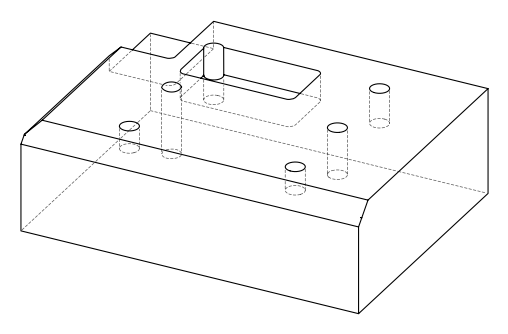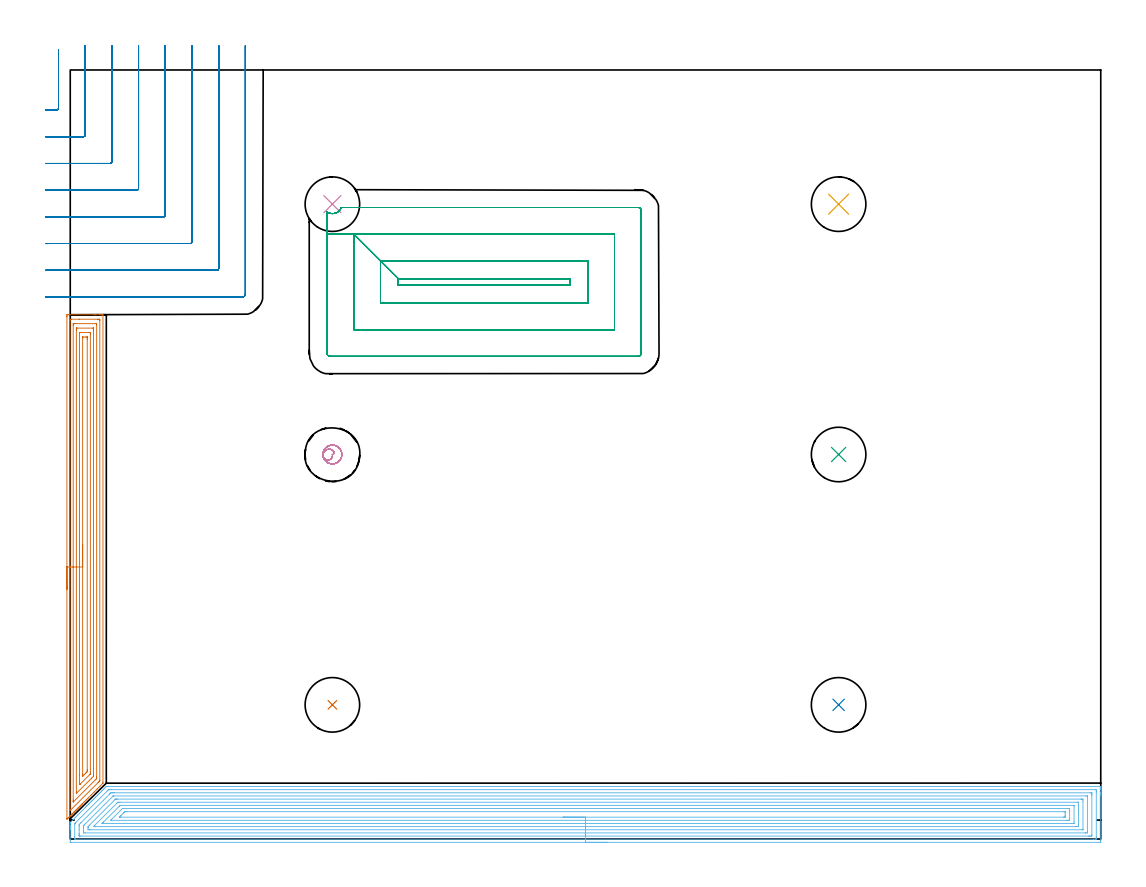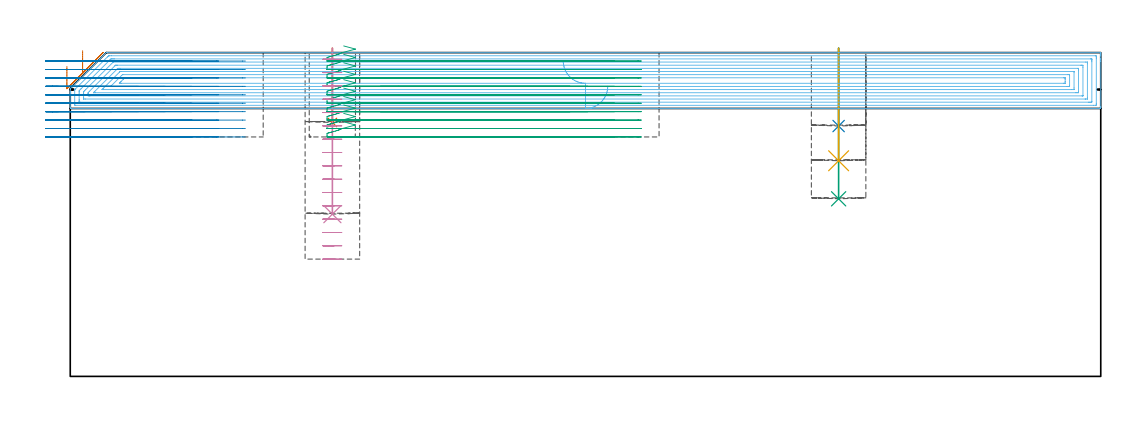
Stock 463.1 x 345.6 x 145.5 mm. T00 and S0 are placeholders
(PLAN: 10 operations, 2 tool changes, 93.9 min)
(1 INDEXABLE_INSERT_DRILL_BLIND_HOLE_FROM_SOLID | STEP1POCKET | NXT0302_020 | 0.14 min | 14647 mm3)
(2 INDEXABLE_INSERT_DRILL_BLIND_HOLE_FROM_SOLID_1 | STEP1POCKET_1 | NXT0302_020 | 0.14 min | 15400 mm3)
(3 INDEXABLE_INSERT_DRILL_BLIND_HOLE_FROM_SOLID_2 | STEP1POCKET_3 | NXT0302_020 | 0.27 min | 30795 mm3)
(4 INDEXABLE_INSERT_DRILL_BLIND_HOLE_FROM_SOLID_3 | STEP1POCKET_4 | NXT0302_020 | 0.3 min | 34043 mm3)
(5 INDEXABLE_INSERT_DRILL_BLIND_HOLE_FROM_SOLID_4 | STEP1POCKET_5 | NXT0302_020 | 0.2 min | 22745 mm3)
(6 AREA_MILL | FG_CHAMFER_SURFACE | UGT0205_001 | 33.41 min | 145872 mm3)
(7 AREA_MILL_1 | FG_CHAMFER_SURFACE_1 | UGT0205_001 | 10.81 min | 29316 mm3)
(8 MILL_CORNER_NOTCH_RECTANGULAR | CORNER_NOTCH_RECTANGULAR | NXT0201_012 | Follow Part, ap 4, ae 75% | 21.05 min | 359793 mm3)
(9 MILL_RECTANGULAR_POCKET | POCKET_RECTANGULAR_STRAIGHT | NXT0201_012 | Follow Part, ap 4, ae 75% | 24.88 min | 477794 mm3)
(10 MILL_BLIND_HOLE_FROM_SOLID_MATERIAL | STEP1POCKET_2 | NXT0201_012 | Spiral | 2.73 min | 43687 mm3)
(TOOL NXT0302_020 | Index. Insert Drill 24.5mm [880-D2450L25-03] | D24.5 PA176 FL74 Z2)
(TOOL UGT0205_001 | Chamfer Mill 20 x 3 x 45 deg. | D20 FL50 Z2)
(TOOL NXT0201_012 | ENDMILL 16mm [2P460-1600-NA 1630] | D16 FL38 Z6)
(OP 1 INDEXABLE_INSERT_DRILL_BLIND_HOLE_FROM_SOLID)
G17 G21 G94 G90
T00 M6
G54
G17 G0 G90 X117.8 Y60.3 S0 M3
G43 Z155.5 H1
G94 G81 G98 Z114.1 F250. R147.5
G80
M5
M2
(OP 2 INDEXABLE_INSERT_DRILL_BLIND_HOLE_FROM_SOLID_1)
G17 G21 G94 G90
T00 M6
G54
G17 G0 G90 X345.3 Y60.3 S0 M3
G43 Z155.5 H1
G94 G81 G98 Z112.5 F250. R147.5
G80
M5
M2
(OP 3 INDEXABLE_INSERT_DRILL_BLIND_HOLE_FROM_SOLID_2)
G17 G21 G94 G90
T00 M6
G54
G17 G0 G90 X345.3 Y172.8 S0 M3
G43 Z155.5 H1
G94 G81 G98 Z79.8 F250. R147.5
G80
M5
M2
(OP 4 INDEXABLE_INSERT_DRILL_BLIND_HOLE_FROM_SOLID_3)
G17 G21 G94 G90
T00 M6
G54
G17 G0 G90 X117.8 Y285.3 S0 M3
G43 Z155.5 H1
G94 G81 G98 Z72.9 F250. R147.5
G80
M5
M2
(OP 5 INDEXABLE_INSERT_DRILL_BLIND_HOLE_FROM_SOLID_4)
G17 G21 G94 G90
T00 M6
G54
G17 G0 G90 X345.3 Y285.3 S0 M3
G43 Z155.5 H1
G94 G81 G98 Z96.9 F250. R147.5
G80
M5
M2
(OP 6 AREA_MILL)
G17 G21 G94 G90
T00 M6
G54
G17 G0 G90 X241.55 Y-1.5 S1061 M3
G43 Z155.5 H0
Z130.4
G94 G1 X241.512 Z129.528 F250.
X241.398 Z128.663
X241.209 Z127.812
X240.947 Z126.98
X240.613 Z126.174
X240.21 Z125.4
X239.742 Z124.664
X239.21 Z123.972
X238.621 Z123.329
X237.978 Z122.74
X237.286 Z122.208
X236.55 Z121.74
X235.776 Z121.337
X234.97 Z121.003
X234.138 Z120.741
X233.286 Z120.552
X232.422 Z120.438
X231.55 Z120.4
X0.618
X0.068 Y-1.494 Z120.404
X0.008 Y-1.492 Z120.406
X0. Y-0.947 Z120.95
Y4.385 Z126.279
Y4.933 Z126.829
Y5.274 Z127.17
Y5.821 Z127.717
Y6.162 Z128.057
Y7.155 Z129.055
X0.01 Y7.407 Z129.304
X0.096 Y7.495 Z129.393
X0.171 Y7.572 Z129.47
X1.263 Y8.664 Z130.563
X2.405 Y9.805 Z131.704
X3.298 Y10.698 Z132.598
X4.191 Y11.592 Z133.491
X5.085 Y12.485 Z134.385
X6.76 Y14.16 Z136.058
X6.872 Y14.273 Z136.169
X7.212 Y14.612 Z136.512
X7.421 Y14.821 Z136.721
X7.648 Y15.049 Z136.947
X7.765 Y15.167 Z137.063
X8.12 Y15.52 Z137.42
X8.3 Y15.7 Z137.6
X8.537 Y15.938 Z137.836
X8.658 Y16.06 Z137.956
X9.027 Y16.427 Z138.327
X9.18 Y16.58 Z138.48
X9.72 Y17.123 Z139.017
X9.998 Y17.398 Z139.298
X10.06 Y17.46 Z139.359
X10.609 Y18.011 Z139.906
X10.892 Y18.292 Z140.192
X10.939 Y18.339 Z140.239
X11.498 Y18.9 Z140.795
X11.785 Y19.185 Z141.085
X11.796 Y19.196 Z141.096
X12.386 Y19.789 Z141.684
X12.678 Y20.078 Z141.978
X13.275 Y20.677 Z142.573
X13.572 Y20.972 Z142.872
X14.164 Y21.566 Z143.462
X14.465 Y21.865 Z143.765
X15.053 Y22.455 Z144.351
X15.381 Y22.781 Z144.681
X16.104 Y23.504 Z145.403
X16.205 Y23.598 Z145.487
X16.698 Y23.6 Z145.5
X462.929
X463.09 Y23.597 Z145.488
X463.093 Y23.56 Z145.452
X463.1 Y23.176 Z145.075
Y22.84 Z144.74
Y22.159 Z144.054
Y20.929 Z142.826
Y20.381 Z142.276
Y19.766 Z141.662
Y-0.673 Z121.224
X463.098 Y-0.947 Z120.95
X463.092 Y-1.492 Z120.406
X463.032 Y-1.494 Z120.403
X462.482 Y-1.5 Z120.4
X231.55
Y-0.086 Z121.814
X2.431 Y-0.085 Z121.815
X2.405 Y-0.084 Z121.816
X2.01 Y-0.059 Z121.841
X2.002 Y0.342 Z122.242
X2. Y0.83 Z122.73
Y1.233 Z123.133
X2.001 Y6.564 Z128.464
X2.005 Y6.808 Z128.708
X2.01 Y6.927 Z128.827
X2.112 Y7.051 Z128.951
X2.254 Y7.201 Z129.101
X2.405 Y7.355 Z129.255
X16.698 Y21.649 Z143.549
X16.956 Y21.902 Z143.802
X17.22 Y22.159 Z144.059
X17.566 Y22.184 Z144.084
X17.592 Y22.185 Z144.085
X18.458 Y22.186 Z144.086
X460.669 Y22.185 Z144.085
X460.695 Y22.184 Z144.084
X461.09 Y22.159 Z144.059
X461.098 Y21.758 Z143.658
X461.1 Y21.27 Z143.17
Y20.867 Z142.767
Y0.83 Z122.73
X461.098 Y0.429 Z122.329
X461.09 Y-0.059 Z121.841
X460.721 Y-0.084 Z121.816
X460.695 Y-0.085 Z121.815
X459.829 Y-0.086 Z121.814
X231.55
Y1.328 Z123.228
X4.583 Y1.329 Z123.229
X4.191 Y1.331 Z123.231
X4.061 Y1.333 Z123.233
X4.022 Y1.335 Z123.235
X4.01 Y1.402 Z123.302
X4.005 Y1.528 Z123.428
X4.002 Y1.719 Z123.619
X4. Y1.909 Z123.809
Y2.607 Z124.507
Y4.385 Z126.285
Y5.464 Z127.364
X4.004 Y6.162 Z128.062
X4.008 Y6.345 Z128.245
X4.024 Y6.513 Z128.413
X4.191 Y6.689 Z128.589
X4.817 Y7.318 Z129.218
X17.737 Y20.237 Z142.137
X17.883 Y20.381 Z142.281
X18.188 Y20.677 Z142.577
X18.294 Y20.765 Z142.665
X18.485 Y20.767 Z142.667
X18.987 Y20.77 Z142.67
X19.378 Y20.771 Z142.671
X19.879
X458.517
X458.908 Y20.769 Z142.669
X459.039 Y20.767 Z142.667
X459.078 Y20.765 Z142.665
X459.09 Y20.698 Z142.598
X459.094 Y20.572 Z142.472
X459.098 Y20.381 Z142.281
X459.1 Y20.191 Z142.091
Y19.493 Z141.393
X459.099 Y1.719 Z123.619
X459.097 Y1.531 Z123.431
X459.09 Y1.344 Z123.244
X458.908 Y1.335 Z123.235
X458.405 Y1.331 Z123.231
X458.015 Y1.329 Z123.229
X457.514 Y1.328 Z123.228
X231.55
Y2.743 Z124.643
X6.735
X6.084 Y2.748 Z124.648
X6.012 Y2.75 Z124.65
X6.008 Y2.845 Z124.745
X6.004 Y3.055 Z124.955
X6. Y3.474 Z125.374
Y5.252 Z127.152
X6.003 Y5.707 Z127.607
X6.007 Y5.924 Z127.824
X6.01 Y6.03 Z127.93
X6.051 Y6.09 Z127.99
X6.118 Y6.162 Z128.062
X6.491 Y6.541 Z128.441
X6.872 Y6.923 Z128.823
X6.936 Y6.987 Z128.887
X19.103 Y19.153 Z141.053
X19.215 Y19.263 Z141.163
X19.292 Y19.334 Z141.234
X19.313 Y19.351 Z141.251
X19.332 Y19.353 Z141.253
X19.378 Y19.355 Z141.255
X19.515 Y19.357 Z141.257
X456.365
X457.016 Y19.352 Z141.252
X457.088 Y19.35 Z141.25
X457.092 Y19.254 Z141.154
X457.096 Y19.045 Z140.945
X457.1 Y18.626 Z140.526
Y3.496 Z125.396
X457.095 Y3.063 Z124.963
X457.09 Y2.846 Z124.746
X457.084 Y2.749 Z124.649
X456.981 Y2.747 Z124.647
X456.228 Y2.743 Z124.643
X456.092
X231.55
Y4.157 Z126.057
X8.887
X8.658 Y4.159 Z126.059
X8.429 Y4.163 Z126.063
X8.01 Y4.173 Z126.073
X8.007 Y4.385 Z126.285
X8.002 Y5.038 Z126.938
X8.004 Y5.274 Z127.174
X8.01 Y5.599 Z127.499
X8.609 Y6.211 Z128.111
X20.114 Y17.715 Z139.615
X20.194 Y17.793 Z139.693
X20.272 Y17.866 Z139.766
X20.36 Y17.936 Z139.836
X20.438 Y17.938 Z139.838
X20.604 Y17.941 Z139.841
X20.936 Y17.943 Z139.843
X21.165
X454.213 Y17.942 Z139.842
X454.442 Y17.941 Z139.841
X454.671 Y17.937 Z139.837
X455.09 Y17.927 Z139.827
X455.093 Y17.715 Z139.615
X455.099 Y17.061 Z138.961
Y4.385 Z126.285
X455.096 Y4.221 Z126.121
X455.094 Y4.181 Z126.081
X455.091 Y4.166 Z126.066
X455.052 Y4.164 Z126.064
X454.9 Y4.16 Z126.06
X454.67 Y4.157 Z126.057
X231.55
Y5.571 Z127.471
X11.338
X11.038 Y5.572 Z127.472
X10.484 Y5.577 Z127.477
X10.445 Y5.578 Z127.478
Y5.589 Z127.489
Y5.595 Z127.495
X10.728 Y5.88 Z127.78
X11.01 Y6.162 Z128.062
X20.975 Y16.127 Z138.027
X21.165 Y16.315 Z138.215
X21.343 Y16.483 Z138.383
X21.394 Y16.522 Z138.422
X21.469 Y16.524 Z138.424
X22.059 Y16.528 Z138.428
X22.358 Y16.529 Z138.429
X452.655 Y16.528 Z138.428
X452.956 Y16.527 Z138.427
X453.041 Y16.524 Z138.424
X453.079 Y16.522 Z138.422
X453.09 Y16.506 Z138.406
X453.096 Y16.387 Z138.287
X453.099 Y15.938 Z137.838
X453.1 Y15.495 Z137.395
X453.099 Y6.162 Z128.062
X453.096 Y5.724 Z127.624
X453.09 Y5.579 Z127.479
X452.952 Y5.576 Z127.476
X452.655 Y5.573 Z127.473
X452.355 Y5.571 Z127.471
X451.762
X231.55
Y6.985 Z128.885
X14.846
X14.714 Y6.986 Z128.886
X14.45 Y6.99 Z128.89
X14.3 Y6.993 Z128.893
X14.313 Y7.009 Z128.909
X14.351 Y7.051 Z128.951
X14.629 Y7.332 Z129.232
X14.912 Y7.615 Z129.515
X22.059 Y14.761 Z136.661
X22.204 Y14.904 Z136.804
X22.358 Y15.049 Z136.949
X22.429 Y15.108 Z137.008
X22.688 Y15.112 Z137.012
X22.82 Y15.114 Z137.014
X450.934
X451.065 Y15.109 Z137.009
X451.092 Y15.107 Z137.007
X451.095 Y15.101 Z137.001
X451.098 Y15.082 Z136.982
X451.1 Y15.049 Z136.949
Y14.819 Z136.719
X451.099 Y7.71 Z129.61
X451.092 Y7.051 Z128.951
X451.09 Y7. Z128.9
X450.999 Y6.991 Z128.891
X450.933 Y6.987 Z128.887
X450.868 Y6.986 Z128.886
X450.041 Y6.985 Z128.885
X231.55
Y8.399 Z130.299
X18.293 Y8.4 Z130.3
X18.21 Y8.403 Z130.303
X18.169 Y8.406 Z130.306
X18.203 Y8.446 Z130.346
X18.355 Y8.606 Z130.506
X18.485 Y8.739 Z130.639
X18.53 Y8.784 Z130.684
X23.019 Y13.272 Z135.172
X23.436 Y13.678 Z135.578
X23.471 Y13.694 Z135.594
X23.522 Y13.697 Z135.597
X23.63 Y13.7 Z135.6
X448.188
X448.653 Y13.698 Z135.598
X449.082 Y13.693 Z135.593
X449.099 Y13.272 Z135.172
X449.1 Y13.254 Z135.154
Y8.81 Z130.71
X449.082 Y8.407 Z130.307
X448.617 Y8.402 Z130.302
X448.188 Y8.4 Z130.3
X447.726 Y8.399 Z130.299
X231.55
Y9.814 Z131.714
X22.854
X22.239 Y9.819 Z131.719
X22.059 Y9.821 Z131.721
X22.056 Y9.849 Z131.749
X22.059 Y9.859 Z131.759
X22.432 Y10.235 Z132.135
X22.802 Y10.606 Z132.506
X23.845 Y11.649 Z133.549
X24.214 Y12.016 Z133.916
X24.393 Y12.19 Z134.09
X24.459 Y12.251 Z134.151
X24.495 Y12.279 Z134.179
X24.54 Y12.281 Z134.181
X24.739 Y12.285 Z134.185
X24.836 Y12.286 Z134.186
X25.632
X446.499
X446.836 Y12.284 Z134.184
X447.005 Y12.282 Z134.182
X447.08 Y12.279 Z134.179
X447.09 Y12.227 Z134.127
X447.099 Y11.69 Z133.59
Y10.606 Z132.506
X447.094 Y9.916 Z131.816
X447.088 Y9.821 Z131.721
X446.998 Y9.818 Z131.718
X446.8 Y9.816 Z131.716
X446.402 Y9.814 Z131.714
X446.304
X231.55
X230.678 Z131.752
X229.814 Z131.866
X228.962 Z132.054
X228.13 Z132.317
X227.324 Z132.651
X226.55 Z133.053
X225.814 Z133.522
X225.122 Z134.053
X224.479 Z134.643
X223.89 Z135.286
X223.358 Z135.978
X222.89 Z136.714
X222.487 Z137.488
X222.153 Z138.293
X221.891 Z139.125
X221.702 Z139.977
X221.588 Z140.842
X221.55 Z141.714
G0 Z155.5
M5
M2
(OP 7 AREA_MILL_1)
G17 G21 G94 G90
T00 M6
G54
G17 G0 G90 X-1.5 Y112.25 S1061 M3
G43 Z155.5 H0
Z139.3
G94 G1 Y112.288 Z138.428 F250.
Y112.402 Z137.563
Y112.591 Z136.712
Y112.853 Z135.88
Y113.187 Z135.074
Y113.59 Z134.3
Y114.058 Z133.564
Y114.589 Z132.872
Y115.179 Z132.229
Y115.822 Z131.64
Y116.514 Z131.108
Y117.25 Z130.64
Y118.024 Z130.237
Y118.83 Z129.903
Y119.662 Z129.641
Y120.513 Z129.452
Y121.378 Z129.338
Y122.25 Z129.3
Y234.669
X-1.499 Y235.01 Z129.301
X-1.494 Y235.554 Z129.304
X-1.491 Y235.592 Z129.306
X-0.951 Y235.597 Z129.846
X-0.363 Y235.6 Z130.434
X10.598 Z141.392
X11.198 Z141.995
X11.486 Z142.283
X13.263 Z144.058
X13.84 Z144.639
X14.151 Z144.95
X14.344 Z145.143
X14.668 Y235.593 Z145.459
X14.697 Y235.59 Z145.488
X14.7 Y235.455 Z145.5
Y25.535
X14.693 Y25.096 Z145.492
X14.639 Y25.039 Z145.438
X14.596 Y24.995 Z145.394
X13.353 Y23.752 Z144.152
X12.078 Y22.478 Z142.877
X10.679 Y21.078 Z141.478
X9.342 Y19.741 Z140.141
X8.005 Y18.404 Z138.804
X7.113 Y17.513 Z137.912
X6.222 Y16.621 Z137.021
X5.33 Y15.73 Z136.129
X5.267 Y15.666 Z136.064
X5.205 Y15.604 Z136.004
X5.033 Y15.433 Z135.832
X4.971 Y15.37 Z135.768
X4.91 Y15.309 Z135.709
X4.736 Y15.136 Z135.535
X4.675 Y15.074 Z135.472
X4.615 Y15.014 Z135.413
X4.439 Y14.839 Z135.238
X4.379 Y14.777 Z135.176
X4.319 Y14.719 Z135.118
X4.142 Y14.541 Z134.941
X4.083 Y14.481 Z134.88
X4.024 Y14.424 Z134.823
X3.845 Y14.244 Z134.644
X3.787 Y14.185 Z134.583
X3.729 Y14.129 Z134.528
X3.548 Y13.947 Z134.347
X3.491 Y13.889 Z134.287
X3.434 Y13.833 Z134.233
X3.25 Y13.65 Z134.049
X3.194 Y13.593 Z133.991
X3.139 Y13.538 Z133.938
X2.953 Y13.353 Z133.752
X2.898 Y13.297 Z133.695
X2.844 Y13.243 Z133.643
X2.656 Y13.056 Z133.455
X2.602 Y13.001 Z133.399
X2.548 Y12.948 Z133.347
X2.359 Y12.759 Z133.158
X2.306 Y12.705 Z133.103
X2.253 Y12.653 Z133.052
X2.062 Y12.462 Z132.861
X2.01 Y12.409 Z132.807
X1.958 Y12.358 Z132.757
X1.765 Y12.164 Z132.564
X1.714 Y12.112 Z132.511
X1.663 Y12.063 Z132.462
X1.468 Y11.867 Z132.267
X1.418 Y11.816 Z132.215
X1.368 Y11.767 Z132.167
X1.171 Y11.57 Z131.97
X1.122 Y11.52 Z131.919
X1.073 Y11.472 Z131.872
X0.873 Y11.273 Z131.672
X0.825 Y11.224 Z131.622
X0.778 Y11.177 Z131.577
X0.576 Y10.976 Z131.375
X0.529 Y10.928 Z131.326
X0.482 Y10.882 Z131.281
X0.279 Y10.679 Z131.078
X0.233 Y10.632 Z131.03
X0.187 Y10.587 Z130.986
X-0.018 Y10.382 Z130.781
X-0.063 Y10.336 Z130.734
X-0.108 Y10.292 Z130.691
X-0.315 Y10.085 Z130.484
X-0.359 Y10.04 Z130.438
X-0.403 Y9.997 Z130.396
X-0.612 Y9.787 Z130.187
X-0.951 Y9.447 Z129.846
X-1.075 Y9.325 Z129.725
X-1.207 Y9.193 Z129.593
X-1.396 Y9.009 Z129.402
X-1.492 Y8.919 Z129.305
X-1.499 Y9.124 Z129.301
X-1.5 Y9.158 Z129.3
Y122.25
X-0.086 Z130.714
X-0.085 Y233.227 Z130.715
Y233.249
X-0.063 Y233.59 Z130.737
X0.455 Y233.598 Z131.255
X4.007 Y233.6 Z134.807
X12.375 Z143.175
X12.893 Y233.598 Z143.693
X13.263 Y233.59 Z144.063
X13.284 Y233.227 Z144.084
X13.285 Y233.204 Z144.085
Y26.426
X13.284 Y26.405 Z144.084
X13.263 Y26.125 Z144.063
X12.973 Y25.827 Z143.773
X12.685 Y25.535 Z143.485
X12.53 Y25.379 Z143.33
X0.206 Y13.056 Z131.006
X0.069 Y12.923 Z130.869
X-0.063 Y12.799 Z130.737
X-0.084 Y13.056 Z130.716
X-0.085 Y13.078 Z130.715
X-0.086 Y122.25 Z130.714
X1.328 Z132.128
X1.329 Y230.939 Z132.129
X1.331 Y231.444 Z132.131
X1.333 Y231.54 Z132.133
X1.335 Y231.58 Z132.135
X1.404 Y231.59 Z132.204
X1.561 Y231.598 Z132.361
X1.714 Y231.599 Z132.514
X2.447 Y231.6 Z133.247
X11.642 Y231.599 Z142.442
X11.745 Y231.596 Z142.545
X11.827 Y231.591 Z142.627
X11.865 Y231.586 Z142.665
X11.866 Y231.572 Z142.666
X11.869 Y231.444 Z142.669
X11.871 Y231.058 Z142.671
Y27.823
X11.869 Y27.318 Z142.669
X11.867 Y27.222 Z142.667
X11.865 Y27.178 Z142.665
X11.837 Y27.147 Z142.637
X11.749 Y27.054 Z142.549
X11.486 Y26.786 Z142.286
X11.307 Y26.606 Z142.107
X1.518 Y16.818 Z132.318
X1.459 Y16.761 Z132.259
X1.388 Y16.696 Z132.188
X1.335 Y16.649 Z132.135
X1.333 Y16.733 Z132.133
X1.33 Y16.866 Z132.13
X1.329 Y17.008 Z132.129
X1.328 Y17.513 Z132.128
Y122.25
X2.743 Z133.543
Y228.77
X2.745 Y229.518 Z133.545
X2.747 Y229.569 Z133.547
X2.749 Y229.589 Z133.549
X2.768 Y229.591 Z133.568
X2.87 Y229.596 Z133.67
X3.077 Y229.599 Z133.877
X10.148 Z140.948
X10.336 Y229.597 Z141.136
X10.43 Y229.592 Z141.23
X10.449 Y229.59 Z141.249
X10.451 Y229.578 Z141.251
X10.453 Y229.543 Z141.253
X10.457 Y228.911 Z141.257
Y228.77
Y29.101
X10.453 Y28.355 Z141.253
X10.45 Y28.209 Z141.25
X9.639 Y27.388 Z140.439
X2.843 Y20.592 Z133.643
X2.79 Y20.541 Z133.59
X2.753 Y20.509 Z133.553
X2.749 Y20.507 Z133.549
X2.747 Y20.51 Z133.547
X2.745 Y20.543 Z133.545
X2.743 Y20.937 Z133.543
Y21.078
Y122.25
X4.157 Z134.957
X4.158 Y227.209 Z134.958
X4.161 Y227.433 Z134.961
X4.164 Y227.573 Z134.964
X4.227 Y227.59 Z135.027
X4.379 Y227.595 Z135.179
X4.657 Y227.599 Z135.457
X8.211 Z139.011
X8.821 Y227.593 Z139.621
X9.018 Y227.59 Z139.818
X9.036 Y227.21 Z139.836
X9.04 Y226.987 Z139.84
X9.042 Y226.765 Z139.842
Y29.77
X9.039 Y29.435 Z139.839
X9.036 Y29.27 Z139.836
X9.025 Y29.235 Z139.825
X8.99 Y29.195 Z139.79
X8.902 Y29.101 Z139.702
X4.445 Y24.644 Z135.245
X4.411 Y24.612 Z135.211
X4.379 Y24.586 Z135.179
X4.164 Y24.437 Z134.964
X4.16 Y24.644 Z134.96
X4.158 Y24.866 Z134.958
X4.157 Y28.773 Z134.957
Y122.25
X5.571 Z136.371
Y224.899
X5.573 Y225.204 Z136.373
X5.576 Y225.497 Z136.376
X5.578 Y225.568 Z136.378
X5.587 Y225.59 Z136.387
X5.63 Y225.593 Z136.43
X5.763 Y225.598 Z136.563
X7.044 Y225.599 Z137.844
X7.541 Y225.597 Z138.341
X7.612 Y225.59 Z138.412
X7.622 Y225.587 Z138.422
X7.624 Y225.566 Z138.424
X7.627 Y225.511 Z138.427
X7.628 Y225.204 Z138.428
X7.629 Y224.618 Z138.429
X7.628 Y31.189 Z138.428
X7.627 Y30.883 Z138.427
X7.623 Y30.303 Z138.423
X7.537 Y30.196 Z138.337
X7.342 Y29.992 Z138.142
X7.194 Y29.842 Z137.994
X7.044 Y29.692 Z137.844
X6.156 Y28.803 Z136.956
X5.859 Y28.507 Z136.659
X5.712 Y28.363 Z136.512
X5.612 Y28.268 Z136.412
X5.583 Y28.242 Z136.383
X5.578 Y28.278 Z136.378
X5.575 Y28.369 Z136.375
X5.572 Y28.509 Z136.372
X5.571 Y28.796 Z136.371
Y29.101
Y122.25
Y123.121 Z136.409
Y123.986 Z136.523
Y124.838 Z136.712
Y125.67 Z136.974
Y126.476 Z137.308
Y127.25 Z137.711
Y127.986 Z138.18
Y128.678 Z138.711
Y129.321 Z139.3
Y129.91 Z139.943
Y130.441 Z140.635
Y130.91 Z141.371
Y131.313 Z142.145
Y131.647 Z142.951
Y131.909 Z143.783
Y132.098 Z144.635
Y132.212 Z145.499
Y132.25 Z146.371
G0 Z155.5
M5
M2
(OP 8 MILL_CORNER_NOTCH_RECTANGULAR)
G17 G21 G94 G90
T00 M6
G54
G17 G0 G90 X-11. Y327.591 S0 M3
G43 Z155.5 H1
Z141.71
G94 G1 X-8. Y327.6 F250.
X-7.746 F500.
X-6.094
G3 X-5.3 Y328.394 R0.8
G1 Y351.593
Y354.593 F250.
G0 Z155.5
X-11. Y315.589
Z141.71
G1 X-8. Y315.6
X-7.746 F500.
X5.906
G3 X6.7 Y316.394 R0.8
G1 Y353.6
Y356.6 F250.
G0 Z155.5
X-11. Y303.587
Z141.71
G1 X-8. Y303.599
X-7.746 Y303.6 F500.
X17.906
G3 X18.7 Y304.394 R0.8
G1 Y353.6
Y356.6 F250.
G0 Z155.5
X-11. Y291.583
Z141.71
G1 X-8. Y291.599
X-7.746 Y291.6 F500.
X29.905
G3 X30.7 Y292.395 R0.8
G1 Y353.6
Y356.6 F250.
G0 Z155.5
X-11. Y279.578
Z141.71
G1 X-8. Y279.599
X-7.746 Y279.6 F500.
X41.905
G3 X42.7 Y280.395 R0.8
G1 Y353.6
Y356.6 F250.
G0 Z155.5
X-11. Y267.567
Z141.71
G1 X-8. Y267.599
G2 X-7.746 Y267.6 R24. F500.
G1 X53.905
G3 X54.7 Y268.395 R0.8
G1 Y353.6
Y356.6 F250.
G0 Z155.5
X-10.999 Y255.534
Z141.71
G1 X-8. Y255.597
G2 X-7.746 Y255.6 R12. F500.
G1 X65.905
G3 X66.7 Y256.395 R0.8
G1 Y353.6
Y356.6 F250.
G0 Z155.5
X-10.746 Y243.6
Z141.71
G1 X-7.746
X77.4 F500.
G3 X78.7 Y244.9 R1.3
G1 Y353.6
Y356.6 F250.
G0 Z155.5
X-11. Y327.591
Z137.92
G1 X-8. Y327.6
X-7.768 F500.
X-6.094
G3 X-5.3 Y328.394 R0.8
G1 Y351.593
Y354.593 F250.
G0 Z155.5
X-11. Y315.59
Z137.92
G1 X-8. Y315.6
X-7.768 F500.
X5.906
G3 X6.7 Y316.394 R0.8
G1 Y353.6
Y356.6 F250.
G0 Z155.5
X-11. Y303.588
Z137.92
G1 X-8. Y303.6
X-7.768 F500.
X17.906
G3 X18.7 Y304.394 R0.8
G1 Y353.6
Y356.6 F250.
G0 Z155.5
X-11. Y291.585
Z137.92
G1 X-8. Y291.599
X-7.768 Y291.6 F500.
X29.905
G3 X30.7 Y292.395 R0.8
G1 Y353.6
Y356.6 F250.
G0 Z155.5
X-11. Y279.58
Z137.92
G1 X-8. Y279.599
X-7.768 Y279.6 F500.
X41.905
G3 X42.7 Y280.395 R0.8
G1 Y353.6
Y356.6 F250.
G0 Z155.5
X-11. Y267.57
Z137.92
G1 X-8. Y267.599
G2 X-7.768 Y267.6 R24. F500.
G1 X53.905
G3 X54.7 Y268.395 R0.8
G1 Y353.6
Y356.6 F250.
G0 Z155.5
X-10.999 Y255.54
Z137.92
G1 X-8. Y255.598
G2 X-7.768 Y255.6 R12. F500.
G1 X65.905
G3 X66.7 Y256.395 R0.8
G1 Y353.6
Y356.6 F250.
G0 Z155.5
X-10.768 Y243.6
Z137.92
G1 X-7.768
X77.4 F500.
G3 X78.7 Y244.9 R1.3
G1 Y353.6
Y356.6 F250.
G0 Z155.5
X-11. Y327.6
Z134.13
G1 X-8.
X-6.094 F500.
G3 X-5.3 Y328.394 R0.8
G1 Y351.593
Y354.593 F250.
G0 Z155.5
X-11. Y315.6
Z134.13
G1 X-8.
X5.906 F500.
G3 X6.7 Y316.394 R0.8
G1 Y353.6
Y356.6 F250.
G0 Z155.5
X-11. Y303.6
Z134.13
G1 X-8.
X17.906 F500.
G3 X18.7 Y304.394 R0.8
G1 Y353.6
Y356.6 F250.
G0 Z155.5
X-11. Y291.6
Z134.13
G1 X-8.
X29.905 F500.
G3 X30.7 Y292.395 R0.8
G1 Y353.6
Y356.6 F250.
G0 Z155.5
X-11. Y279.6
Z134.13
G1 X-8.
X41.905 F500.
G3 X42.7 Y280.395 R0.8
G1 Y353.6
Y356.6 F250.
G0 Z155.5
X-11. Y267.6
Z134.13
G1 X-8.
X53.905 F500.
G3 X54.7 Y268.395 R0.8
G1 Y353.6
Y356.6 F250.
G0 Z155.5
X-11. Y255.6
Z134.13
G1 X-8.
X65.905 F500.
G3 X66.7 Y256.395 R0.8
G1 Y353.6
Y356.6 F250.
G0 Z155.5
X-11. Y243.6
Z134.13
G1 X-8.
X77.4 F500.
G3 X78.7 Y244.9 R1.3
G1 Y353.6
Y356.6 F250.
G0 Z155.5
X-11. Y327.6
Z130.34
G1 X-8.
X-6.094 F500.
G3 X-5.3 Y328.394 R0.8
G1 Y351.593
Y354.593 F250.
G0 Z155.5
X-11. Y315.6
Z130.34
G1 X-8.
X5.906 F500.
G3 X6.7 Y316.394 R0.8
G1 Y353.6
Y356.6 F250.
G0 Z155.5
X-11. Y303.6
Z130.34
G1 X-8.
X17.906 F500.
G3 X18.7 Y304.394 R0.8
G1 Y353.6
Y356.6 F250.
G0 Z155.5
X-11. Y291.6
Z130.34
G1 X-8.
X29.905 F500.
G3 X30.7 Y292.395 R0.8
G1 Y353.6
Y356.6 F250.
G0 Z155.5
X-11. Y279.6
Z130.34
G1 X-8.
X41.905 F500.
G3 X42.7 Y280.395 R0.8
G1 Y353.6
Y356.6 F250.
G0 Z155.5
X-11. Y267.6
Z130.34
G1 X-8.
X53.905 F500.
G3 X54.7 Y268.395 R0.8
G1 Y353.6
Y356.6 F250.
G0 Z155.5
X-11. Y255.6
Z130.34
G1 X-8.
X65.905 F500.
G3 X66.7 Y256.395 R0.8
G1 Y353.6
Y356.6 F250.
G0 Z155.5
X-11. Y243.6
Z130.34
G1 X-8.
X77.4 F500.
G3 X78.7 Y244.9 R1.3
G1 Y353.6
Y356.6 F250.
G0 Z155.5
X-11. Y327.6
Z126.55
G1 X-8.
X-6.094 F500.
G3 X-5.3 Y328.394 R0.8
G1 Y351.593
Y354.593 F250.
G0 Z155.5
X-11. Y315.6
Z126.55
G1 X-8.
X5.906 F500.
G3 X6.7 Y316.394 R0.8
G1 Y353.6
Y356.6 F250.
G0 Z155.5
X-11. Y303.6
Z126.55
G1 X-8.
X17.906 F500.
G3 X18.7 Y304.394 R0.8
G1 Y353.6
Y356.6 F250.
G0 Z155.5
X-11. Y291.6
Z126.55
G1 X-8.
X29.905 F500.
G3 X30.7 Y292.395 R0.8
G1 Y353.6
Y356.6 F250.
G0 Z155.5
X-11. Y279.6
Z126.55
G1 X-8.
X41.905 F500.
G3 X42.7 Y280.395 R0.8
G1 Y353.6
Y356.6 F250.
G0 Z155.5
X-11. Y267.6
Z126.55
G1 X-8.
X53.905 F500.
G3 X54.7 Y268.395 R0.8
G1 Y353.6
Y356.6 F250.
G0 Z155.5
X-11. Y255.6
Z126.55
G1 X-8.
X65.905 F500.
G3 X66.7 Y256.395 R0.8
G1 Y353.6
Y356.6 F250.
G0 Z155.5
X-11. Y243.6
Z126.55
G1 X-8.
X77.4 F500.
G3 X78.7 Y244.9 R1.3
G1 Y353.6
Y356.6 F250.
G0 Z155.5
X-11. Y327.6
Z122.76
G1 X-8.
X-6.094 F500.
G3 X-5.3 Y328.394 R0.8
G1 Y351.593
Y354.593 F250.
G0 Z155.5
X-11. Y315.6
Z122.76
G1 X-8.
X5.906 F500.
G3 X6.7 Y316.394 R0.8
G1 Y353.6
Y356.6 F250.
G0 Z155.5
X-11. Y303.6
Z122.76
G1 X-8.
X17.906 F500.
G3 X18.7 Y304.394 R0.8
G1 Y353.6
Y356.6 F250.
G0 Z155.5
X-11. Y291.6
Z122.76
G1 X-8.
X29.905 F500.
G3 X30.7 Y292.395 R0.8
G1 Y353.6
Y356.6 F250.
G0 Z155.5
X-11. Y279.6
Z122.76
G1 X-8.
X41.905 F500.
G3 X42.7 Y280.395 R0.8
G1 Y353.6
Y356.6 F250.
G0 Z155.5
X-11. Y267.6
Z122.76
G1 X-8.
X53.905 F500.
G3 X54.7 Y268.395 R0.8
G1 Y353.6
Y356.6 F250.
G0 Z155.5
X-11. Y255.6
Z122.76
G1 X-8.
X65.905 F500.
G3 X66.7 Y256.395 R0.8
G1 Y353.6
Y356.6 F250.
G0 Z155.5
X-11. Y243.6
Z122.76
G1 X-8.
X77.4 F500.
G3 X78.7 Y244.9 R1.3
G1 Y353.6
Y356.6 F250.
G0 Z155.5
X-11. Y327.6
Z118.97
G1 X-8.
X-6.094 F500.
G3 X-5.3 Y328.394 R0.8
G1 Y351.593
Y354.593 F250.
G0 Z155.5
X-11. Y315.6
Z118.97
G1 X-8.
X5.906 F500.
G3 X6.7 Y316.394 R0.8
G1 Y353.6
Y356.6 F250.
G0 Z155.5
X-11. Y303.6
Z118.97
G1 X-8.
X17.906 F500.
G3 X18.7 Y304.394 R0.8
G1 Y353.6
Y356.6 F250.
G0 Z155.5
X-11. Y291.6
Z118.97
G1 X-8.
X29.905 F500.
G3 X30.7 Y292.395 R0.8
G1 Y353.6
Y356.6 F250.
G0 Z155.5
X-11. Y279.6
Z118.97
G1 X-8.
X41.905 F500.
G3 X42.7 Y280.395 R0.8
G1 Y353.6
Y356.6 F250.
G0 Z155.5
X-11. Y267.6
Z118.97
G1 X-8.
X53.905 F500.
G3 X54.7 Y268.395 R0.8
G1 Y353.6
Y356.6 F250.
G0 Z155.5
X-11. Y255.6
Z118.97
G1 X-8.
X65.905 F500.
G3 X66.7 Y256.395 R0.8
G1 Y353.6
Y356.6 F250.
G0 Z155.5
X-11. Y243.6
Z118.97
G1 X-8.
X77.4 F500.
G3 X78.7 Y244.9 R1.3
G1 Y353.6
Y356.6 F250.
G0 Z155.5
X-11. Y327.6
Z115.18
G1 X-8.
X-6.094 F500.
G3 X-5.3 Y328.394 R0.8
G1 Y351.593
Y354.593 F250.
G0 Z155.5
X-11. Y315.6
Z115.18
G1 X-8.
X5.906 F500.
G3 X6.7 Y316.394 R0.8
G1 Y353.6
Y356.6 F250.
G0 Z155.5
X-11. Y303.6
Z115.18
G1 X-8.
X17.906 F500.
G3 X18.7 Y304.394 R0.8
G1 Y353.6
Y356.6 F250.
G0 Z155.5
X-11. Y291.6
Z115.18
G1 X-8.
X29.905 F500.
G3 X30.7 Y292.395 R0.8
G1 Y353.6
Y356.6 F250.
G0 Z155.5
X-11. Y279.6
Z115.18
G1 X-8.
X41.905 F500.
G3 X42.7 Y280.395 R0.8
G1 Y353.6
Y356.6 F250.
G0 Z155.5
X-11. Y267.6
Z115.18
G1 X-8.
X53.905 F500.
G3 X54.7 Y268.395 R0.8
G1 Y353.6
Y356.6 F250.
G0 Z155.5
X-11. Y255.6
Z115.18
G1 X-8.
X65.905 F500.
G3 X66.7 Y256.395 R0.8
G1 Y353.6
Y356.6 F250.
G0 Z155.5
X-11. Y243.6
Z115.18
G1 X-8.
X77.4 F500.
G3 X78.7 Y244.9 R1.3
G1 Y353.6
Y356.6 F250.
G0 Z155.5
X-11. Y327.6
Z111.39
G1 X-8.
X-6.094 F500.
G3 X-5.3 Y328.394 R0.8
G1 Y351.593
Y354.593 F250.
G0 Z155.5
X-11. Y315.6
Z111.39
G1 X-8.
X5.906 F500.
G3 X6.7 Y316.394 R0.8
G1 Y353.6
Y356.6 F250.
G0 Z155.5
X-11. Y303.6
Z111.39
G1 X-8.
X17.906 F500.
G3 X18.7 Y304.394 R0.8
G1 Y353.6
Y356.6 F250.
G0 Z155.5
X-11. Y291.6
Z111.39
G1 X-8.
X29.905 F500.
G3 X30.7 Y292.395 R0.8
G1 Y353.6
Y356.6 F250.
G0 Z155.5
X-11. Y279.6
Z111.39
G1 X-8.
X41.905 F500.
G3 X42.7 Y280.395 R0.8
G1 Y353.6
Y356.6 F250.
G0 Z155.5
X-11. Y267.6
Z111.39
G1 X-8.
X53.905 F500.
G3 X54.7 Y268.395 R0.8
G1 Y353.6
Y356.6 F250.
G0 Z155.5
X-11. Y255.6
Z111.39
G1 X-8.
X65.905 F500.
G3 X66.7 Y256.395 R0.8
G1 Y353.6
Y356.6 F250.
G0 Z155.5
X-11. Y243.6
Z111.39
G1 X-8.
X77.4 F500.
G3 X78.7 Y244.9 R1.3
G1 Y353.6
Y356.6 F250.
G0 Z155.5
X-11. Y327.6
Z107.6
G1 X-8.
X-6.094 F500.
G3 X-5.3 Y328.394 R0.8
G1 Y351.593
Y354.593 F250.
G0 Z155.5
X-11. Y315.6
Z107.6
G1 X-8.
X5.906 F500.
G3 X6.7 Y316.394 R0.8
G1 Y353.6
Y356.6 F250.
G0 Z155.5
X-11. Y303.6
Z107.6
G1 X-8.
X17.906 F500.
G3 X18.7 Y304.394 R0.8
G1 Y353.6
Y356.6 F250.
G0 Z155.5
X-11. Y291.6
Z107.6
G1 X-8.
X29.905 F500.
G3 X30.7 Y292.395 R0.8
G1 Y353.6
Y356.6 F250.
G0 Z155.5
X-11. Y279.6
Z107.6
G1 X-8.
X41.905 F500.
G3 X42.7 Y280.395 R0.8
G1 Y353.6
Y356.6 F250.
G0 Z155.5
X-11. Y267.6
Z107.6
G1 X-8.
X53.905 F500.
G3 X54.7 Y268.395 R0.8
G1 Y353.6
Y356.6 F250.
G0 Z155.5
X-11. Y255.6
Z107.6
G1 X-8.
X65.905 F500.
G3 X66.7 Y256.395 R0.8
G1 Y353.6
Y356.6 F250.
G0 Z155.5
X-11. Y243.6
Z107.6
G1 X-8.
X77.4 F500.
G3 X78.7 Y244.9 R1.3
G1 Y353.6
Y356.6 F250.
G0 Z155.5
M5
M2
(OP 9 MILL_RECTANGULAR_POCKET)
G17 G21 G94 G90
T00 M6
G54
G17 G0 G90 X122.886 Y283.8 S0 M3
G43 Z155.5 H1
Z148.5
G94 G1 X128.178 Z147.082 F250.
X121.768 Z145.365
X121.665 Y283.527 Z145.287
X121.304 Y282.891 Z145.091
X120.839 Y282.326 Z144.894
X120.621 Y282.132 Z144.816
X120.403 Y281.938 Z144.738
X120.13 Y281.743 Z144.648
X119.875 Y281.601 Z144.57
X119.621 Y281.458 Z144.492
X119.01 Y281.223 Z144.317
X118.37 Y281.085 Z144.141
X117.717 Y281.047 Z143.966
X117.066 Y281.109 Z143.791
X116.782 Y281.179 Z143.712
X116.499 Y281.25 Z143.634
X116.059 Y281.421 Z143.508
X115.64 Y281.639 Z143.381
X115.4 Y281.805 Z143.303
Y278.832 Z142.506
Y281.805 Z141.71
Y271.8 F500.
X127.4
X139.4 Y259.8
X147.4 Y251.8
Y248.9
X224.6
Y251.8
X147.4
X139.4 Y259.8
Y240.9
X232.6
Y259.8
X139.4
X127.4 Y271.8
Y228.9
X244.6
Y271.8
X127.4
X115.4
Y218.3
G3 X116.8 Y216.9 R1.4
G1 X255.2
G3 X256.6 Y218.3 R1.4
G1 Y282.4
G3 X255.2 Y283.8 R1.4
G1 X121.768
G0 X122.886 Z144.71
G1 X128.178 Z143.292 F250.
X121.768 Z141.574
X121.665 Y283.527 Z141.496
X121.304 Y282.891 Z141.3
X120.839 Y282.326 Z141.104
X120.621 Y282.132 Z141.026
X120.403 Y281.938 Z140.948
X119.81 Y281.553 Z140.759
X119.161 Y281.271 Z140.569
X118.475 Y281.101 Z140.38
X117.77 Y281.046 Z140.19
X117.066 Y281.109 Z140.001
X116.782 Y281.179 Z139.922
X116.499 Y281.25 Z139.844
X116.059 Y281.421 Z139.718
X115.64 Y281.639 Z139.591
X115.4 Y281.805 Z139.513
Y278.832 Z138.716
Y281.805 Z137.92
Y271.8 F500.
X127.4
X139.4 Y259.8
X147.4 Y251.8
Y248.9
X224.6
Y251.8
X147.4
X139.4 Y259.8
Y240.9
X232.6
Y259.8
X139.4
X127.4 Y271.8
Y228.9
X244.6
Y271.8
X127.4
X115.4
Y218.3
G3 X116.8 Y216.9 R1.4
G1 X255.2
G3 X256.6 Y218.3 R1.4
G1 Y282.4
G3 X255.2 Y283.8 R1.4
G1 X121.768
G0 X122.886 Z140.92
G1 X128.178 Z139.502 F250.
X121.766 Z137.784
X121.662 Y283.527 Z137.706
X121.301 Y282.891 Z137.51
X120.837 Y282.326 Z137.314
X120.619 Y282.131 Z137.236
X120.401 Y281.937 Z137.158
X120.169 Y281.769 Z137.081
X119.916 Y281.624 Z137.003
X119.664 Y281.478 Z136.924
X119.019 Y281.226 Z136.739
X118.341 Y281.081 Z136.553
X117.649 Y281.049 Z136.368
X117.359 Y281.079 Z136.29
X117.064 Y281.109 Z136.21
X116.781 Y281.179 Z136.132
X116.607 Y281.223 Z136.084
X116.438 Y281.281 Z136.036
X116.161 Y281.376 Z135.958
X115.64 Y281.639 Z135.801
X115.4 Y281.805 Z135.723
Y278.832 Z134.926
Y281.805 Z134.13
Y271.8 F500.
X127.4
X139.4 Y259.8
X147.4 Y251.8
Y248.9
X224.6
Y251.8
X147.4
X139.4 Y259.8
Y240.9
X232.6
Y259.8
X139.4
X127.4 Y271.8
Y228.9
X244.6
Y271.8
X127.4
X115.4
Y218.3
G3 X116.8 Y216.9 R1.4
G1 X255.2
G3 X256.6 Y218.3 R1.4
G1 Y282.4
G3 X255.2 Y283.8 R1.4
G1 X121.766
G0 X122.886 Z137.13
G1 X128.178 Z135.712 F250.
X121.766 Z133.994
X121.662 Y283.527 Z133.916
X121.301 Y282.891 Z133.72
X120.837 Y282.326 Z133.524
X120.619 Y282.131 Z133.446
X120.401 Y281.937 Z133.368
X120.168 Y281.769 Z133.291
X119.916 Y281.623 Z133.212
X119.663 Y281.478 Z133.134
X119.018 Y281.226 Z132.949
X118.341 Y281.081 Z132.763
X117.649 Y281.049 Z132.578
X117.359 Y281.079 Z132.5
X117.064 Y281.109 Z132.42
X116.781 Y281.179 Z132.342
X116.607 Y281.223 Z132.294
X116.438 Y281.281 Z132.246
X116.162 Y281.376 Z132.168
X115.64 Y281.639 Z132.011
X115.4 Y281.805 Z131.933
Y278.832 Z131.136
Y281.805 Z130.34
Y271.8 F500.
X127.4
X139.4 Y259.8
X147.4 Y251.8
Y248.9
X224.6
Y251.8
X147.4
X139.4 Y259.8
Y240.9
X232.6
Y259.8
X139.4
X127.4 Y271.8
Y228.9
X244.6
Y271.8
X127.4
X115.4
Y218.3
G3 X116.8 Y216.9 R1.4
G1 X255.2
G3 X256.6 Y218.3 R1.4
G1 Y282.4
G3 X255.2 Y283.8 R1.4
G1 X121.766
G0 X122.886 Z133.34
G1 X128.178 Z131.922 F250.
X121.768 Z130.205
X121.665 Y283.527 Z130.126
X121.304 Y282.891 Z129.93
X120.839 Y282.326 Z129.734
X120.621 Y282.132 Z129.656
X120.403 Y281.938 Z129.578
X119.81 Y281.553 Z129.389
X119.161 Y281.271 Z129.199
X118.475 Y281.101 Z129.01
X117.77 Y281.046 Z128.82
X117.066 Y281.109 Z128.631
X116.782 Y281.179 Z128.553
X116.499 Y281.25 Z128.474
X116.059 Y281.421 Z128.348
X115.64 Y281.639 Z128.221
X115.4 Y281.805 Z128.143
Y278.832 Z127.346
Y281.805 Z126.55
Y271.8 F500.
X127.4
X139.4 Y259.8
X147.4 Y251.8
Y248.9
X224.6
Y251.8
X147.4
X139.4 Y259.8
Y240.9
X232.6
Y259.8
X139.4
X127.4 Y271.8
Y228.9
X244.6
Y271.8
X127.4
X115.4
Y218.3
G3 X116.8 Y216.9 R1.4
G1 X255.2
G3 X256.6 Y218.3 R1.4
G1 Y282.4
G3 X255.2 Y283.8 R1.4
G1 X121.768
G0 X122.885 Z129.55
G1 X128.178 Z128.132 F250.
X121.768 Z126.414
X121.665 Y283.527 Z126.336
X121.304 Y282.891 Z126.14
X120.839 Y282.326 Z125.944
X120.621 Y282.132 Z125.866
X120.403 Y281.938 Z125.788
X119.782 Y281.538 Z125.59
X119.102 Y281.252 Z125.392
X118.382 Y281.087 Z125.194
X117.645 Y281.049 Z124.997
X117.354 Y281.079 Z124.918
X117.058 Y281.111 Z124.839
X116.775 Y281.181 Z124.76
X116.502 Y281.25 Z124.685
X116.241 Y281.354 Z124.61
X115.969 Y281.462 Z124.531
X115.64 Y281.639 Z124.431
X115.4 Y281.805 Z124.353
Y278.832 Z123.556
Y281.805 Z122.76
Y271.8 F500.
X127.4
X139.4 Y259.8
X147.4 Y251.8
Y248.9
X224.6
Y251.8
X147.4
X139.4 Y259.8
Y240.9
X232.6
Y259.8
X139.4
X127.4 Y271.8
Y228.9
X244.6
Y271.8
X127.4
X115.4
Y218.3
G3 X116.8 Y216.9 R1.4
G1 X255.2
G3 X256.6 Y218.3 R1.4
G1 Y282.4
G3 X255.2 Y283.8 R1.4
G1 X121.768
G0 X122.887 Z125.76
G1 X128.178 Z124.342 F250.
X121.764 Z122.624
X121.661 Y283.527 Z122.546
X121.301 Y282.891 Z122.35
X120.838 Y282.326 Z122.154
X120.62 Y282.132 Z122.076
X120.402 Y281.938 Z121.998
X119.782 Y281.538 Z121.8
X119.101 Y281.252 Z121.602
X118.382 Y281.087 Z121.404
X117.644 Y281.049 Z121.206
X117.354 Y281.079 Z121.128
X117.058 Y281.111 Z121.049
X116.775 Y281.181 Z120.97
X116.49 Y281.253 Z120.892
X116.219 Y281.363 Z120.813
X115.948 Y281.473 Z120.735
X115.64 Y281.639 Z120.641
X115.4 Y281.805 Z120.563
Y278.832 Z119.766
Y281.805 Z118.97
Y271.8 F500.
X127.4
X139.4 Y259.8
X147.4 Y251.8
Y248.9
X224.6
Y251.8
X147.4
X139.4 Y259.8
Y240.9
X232.6
Y259.8
X139.4
X127.4 Y271.8
Y228.9
X244.6
Y271.8
X127.4
X115.4
Y218.3
G3 X116.8 Y216.9 R1.4
G1 X255.2
G3 X256.6 Y218.3 R1.4
G1 Y282.4
G3 X255.2 Y283.8 R1.4
G1 X121.764
G0 X122.888 Z121.97
G1 X128.178 Z120.552 F250.
X121.764 Z118.834
X121.661 Y283.527 Z118.756
X121.301 Y282.891 Z118.56
X120.838 Y282.326 Z118.364
X120.62 Y282.132 Z118.286
X120.402 Y281.938 Z118.208
X120.181 Y281.778 Z118.135
X119.929 Y281.631 Z118.057
X119.677 Y281.485 Z117.978
X119.028 Y281.229 Z117.791
X118.346 Y281.082 Z117.605
X117.649 Y281.049 Z117.418
X117.359 Y281.079 Z117.339
X117.065 Y281.109 Z117.26
X116.782 Y281.179 Z117.182
X116.607 Y281.223 Z117.134
X116.437 Y281.281 Z117.086
X116.161 Y281.376 Z117.007
X115.64 Y281.639 Z116.851
X115.4 Y281.805 Z116.773
Y278.832 Z115.976
Y281.805 Z115.18
Y271.8 F500.
X127.4
X139.4 Y259.8
X147.4 Y251.8
Y248.9
X224.6
Y251.8
X147.4
X139.4 Y259.8
Y240.9
X232.6
Y259.8
X139.4
X127.4 Y271.8
Y228.9
X244.6
Y271.8
X127.4
X115.4
Y218.3
G3 X116.8 Y216.9 R1.4
G1 X255.2
G3 X256.6 Y218.3 R1.4
G1 Y282.4
G3 X255.2 Y283.8 R1.4
G1 X121.764
G0 X122.886 Z118.18
G1 X128.178 Z116.762 F250.
X121.768 Z115.045
X121.665 Y283.527 Z114.966
X121.304 Y282.891 Z114.77
X120.839 Y282.326 Z114.574
X120.621 Y282.132 Z114.496
X120.403 Y281.938 Z114.418
X119.81 Y281.553 Z114.229
X119.161 Y281.271 Z114.039
X118.475 Y281.101 Z113.85
X117.77 Y281.046 Z113.66
X117.066 Y281.109 Z113.471
X116.782 Y281.179 Z113.393
X116.499 Y281.25 Z113.314
X116.059 Y281.421 Z113.188
X115.64 Y281.639 Z113.061
X115.4 Y281.805 Z112.983
Y278.832 Z112.186
Y281.805 Z111.39
Y271.8 F500.
X127.4
X139.4 Y259.8
X147.4 Y251.8
Y248.9
X224.6
Y251.8
X147.4
X139.4 Y259.8
Y240.9
X232.6
Y259.8
X139.4
X127.4 Y271.8
Y228.9
X244.6
Y271.8
X127.4
X115.4
Y218.3
G3 X116.8 Y216.9 R1.4
G1 X255.2
G3 X256.6 Y218.3 R1.4
G1 Y282.4
G3 X255.2 Y283.8 R1.4
G1 X121.768
G0 X122.886 Z114.39
G1 X128.178 Z112.972 F250.
X121.768 Z111.254
X121.665 Y283.527 Z111.176
X121.304 Y282.891 Z110.98
X120.839 Y282.326 Z110.784
X120.621 Y282.132 Z110.706
X120.403 Y281.938 Z110.628
X119.782 Y281.538 Z110.43
X119.101 Y281.252 Z110.232
X118.381 Y281.087 Z110.034
X117.644 Y281.049 Z109.836
X117.354 Y281.079 Z109.758
X117.059 Y281.111 Z109.679
X116.776 Y281.181 Z109.601
X116.523 Y281.244 Z109.531
X116.28 Y281.338 Z109.461
X116.008 Y281.444 Z109.383
X115.64 Y281.639 Z109.271
X115.4 Y281.805 Z109.193
Y278.832 Z108.397
Y281.805 Z107.6
Y271.8 F500.
X127.4
X139.4 Y259.8
X147.4 Y251.8
Y248.9
X224.6
Y251.8
X147.4
X139.4 Y259.8
Y240.9
X232.6
Y259.8
X139.4
X127.4 Y271.8
Y228.9
X244.6
Y271.8
X127.4
X115.4
Y218.3
G3 X116.8 Y216.9 R1.4
G1 X255.2
G3 X256.6 Y218.3 R1.4
G1 Y282.4
G3 X255.2 Y283.8 R1.4
G1 X121.768
G0 Z155.5
M5
M2
(OP 10 MILL_BLIND_HOLE_FROM_SOLID_MATERIAL)
G17 G21 G94 G90
T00 M6
G54
G17 G0 G90 X117.8 Y172.8 S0 M3
G43 Z155.5 H1
Z142.513
G94 G3 X118.521 Y173.595 R0.724 F250.
X117.592 Y174.915 R1.637
X114.653 Y174.623 R2.87
X113.632 Y171.971 R2.659
X118.629 Y168.632 R4.25
X113.632 Y171.971 R-4.25
X116.13 Y170.301 R2.125
X117.8 Y172.8 R2.125
G0 Z136.525
G3 X118.521 Y173.595 R0.724
X117.592 Y174.915 R1.637
X114.653 Y174.623 R2.87
X113.632 Y171.971 R2.659
X118.629 Y168.632 R4.25
X113.632 Y171.971 R-4.25
X116.13 Y170.301 R2.125
X117.8 Y172.8 R2.125
G0 Z130.538
G3 X118.521 Y173.595 R0.724
X117.592 Y174.915 R1.637
X114.653 Y174.623 R2.87
X113.632 Y171.971 R2.659
X118.629 Y168.632 R4.25
X113.632 Y171.971 R-4.25
X116.13 Y170.301 R2.125
X117.8 Y172.8 R2.125
G0 Z124.55
G3 X118.521 Y173.595 R0.724
X117.592 Y174.915 R1.637
X114.653 Y174.623 R2.87
X113.632 Y171.971 R2.659
X118.629 Y168.632 R4.25
X113.632 Y171.971 R-4.25
X116.13 Y170.301 R2.125
X117.8 Y172.8 R2.125
G0 Z118.563
G3 X118.521 Y173.595 R0.724
X117.592 Y174.915 R1.637
X114.653 Y174.623 R2.87
X113.632 Y171.971 R2.659
X118.629 Y168.632 R4.25
X113.632 Y171.971 R-4.25
X116.13 Y170.301 R2.125
X117.8 Y172.8 R2.125
G0 Z112.575
G3 X118.521 Y173.595 R0.724
X117.592 Y174.915 R1.637
X114.653 Y174.623 R2.87
X113.632 Y171.971 R2.659
X118.629 Y168.632 R4.25
X113.632 Y171.971 R-4.25
X116.13 Y170.301 R2.125
X117.8 Y172.8 R2.125
G0 Z106.588
G3 X118.521 Y173.595 R0.724
X117.592 Y174.915 R1.637
X114.653 Y174.623 R2.87
X113.632 Y171.971 R2.659
X118.629 Y168.632 R4.25
X113.632 Y171.971 R-4.25
X116.13 Y170.301 R2.125
X117.8 Y172.8 R2.125
G0 Z100.6
G3 X118.521 Y173.595 R0.724
X117.592 Y174.915 R1.637
X114.653 Y174.623 R2.87
X113.632 Y171.971 R2.659
X118.629 Y168.632 R4.25
X113.632 Y171.971 R-4.25
X116.13 Y170.301 R2.125
X117.8 Y172.8 R2.125
G0 Z94.613
G3 X118.521 Y173.595 R0.724
X117.592 Y174.915 R1.637
X114.653 Y174.623 R2.87
X113.632 Y171.971 R2.659
X118.629 Y168.632 R4.25
X113.632 Y171.971 R-4.25
X116.13 Y170.301 R2.125
X117.8 Y172.8 R2.125
G0 Z88.625
G3 X118.521 Y173.595 R0.724
X117.592 Y174.915 R1.637
X114.653 Y174.623 R2.87
X113.632 Y171.971 R2.659
X118.629 Y168.632 R4.25
X113.632 Y171.971 R-4.25
X116.13 Y170.301 R2.125
X117.8 Y172.8 R2.125
G0 Z82.638
G3 X118.521 Y173.595 R0.724
X117.592 Y174.915 R1.637
X114.653 Y174.623 R2.87
X113.632 Y171.971 R2.659
X118.629 Y168.632 R4.25
X113.632 Y171.971 R-4.25
X116.13 Y170.301 R2.125
X117.8 Y172.8 R2.125
G0 Z76.65
G3 X118.521 Y173.595 R0.724
X117.592 Y174.915 R1.637
X114.653 Y174.623 R2.87
X113.632 Y171.971 R2.659
X118.629 Y168.632 R4.25
X113.632 Y171.971 R-4.25
X116.13 Y170.301 R2.125
X117.8 Y172.8 R2.125
G0 Z70.663
G3 X118.521 Y173.595 R0.724
X117.592 Y174.915 R1.637
X114.653 Y174.623 R2.87
X113.632 Y171.971 R2.659
X118.629 Y168.632 R4.25
X113.632 Y171.971 R-4.25
X116.13 Y170.301 R2.125
X117.8 Y172.8 R2.125
G0 Z64.675
G3 X118.521 Y173.595 R0.724
X117.592 Y174.915 R1.637
X114.653 Y174.623 R2.87
X113.632 Y171.971 R2.659
X118.629 Y168.632 R4.25
X113.632 Y171.971 R-4.25
X116.13 Y170.301 R2.125
X117.8 Y172.8 R2.125
G0 Z58.688
G3 X118.521 Y173.595 R0.724
X117.592 Y174.915 R1.637
X114.653 Y174.623 R2.87
X113.632 Y171.971 R2.659
X118.629 Y168.632 R4.25
X113.632 Y171.971 R-4.25
X116.13 Y170.301 R2.125
X117.8 Y172.8 R2.125
G0 Z52.7
G3 X118.521 Y173.595 R0.724
X117.592 Y174.915 R1.637
X114.653 Y174.623 R2.87
X113.632 Y171.971 R2.659
X118.629 Y168.632 R4.25
X113.632 Y171.971 R-4.25
X116.13 Y170.301 R2.125
X117.8 Y172.8 R2.125
G0 Z155.5
M5
M2
